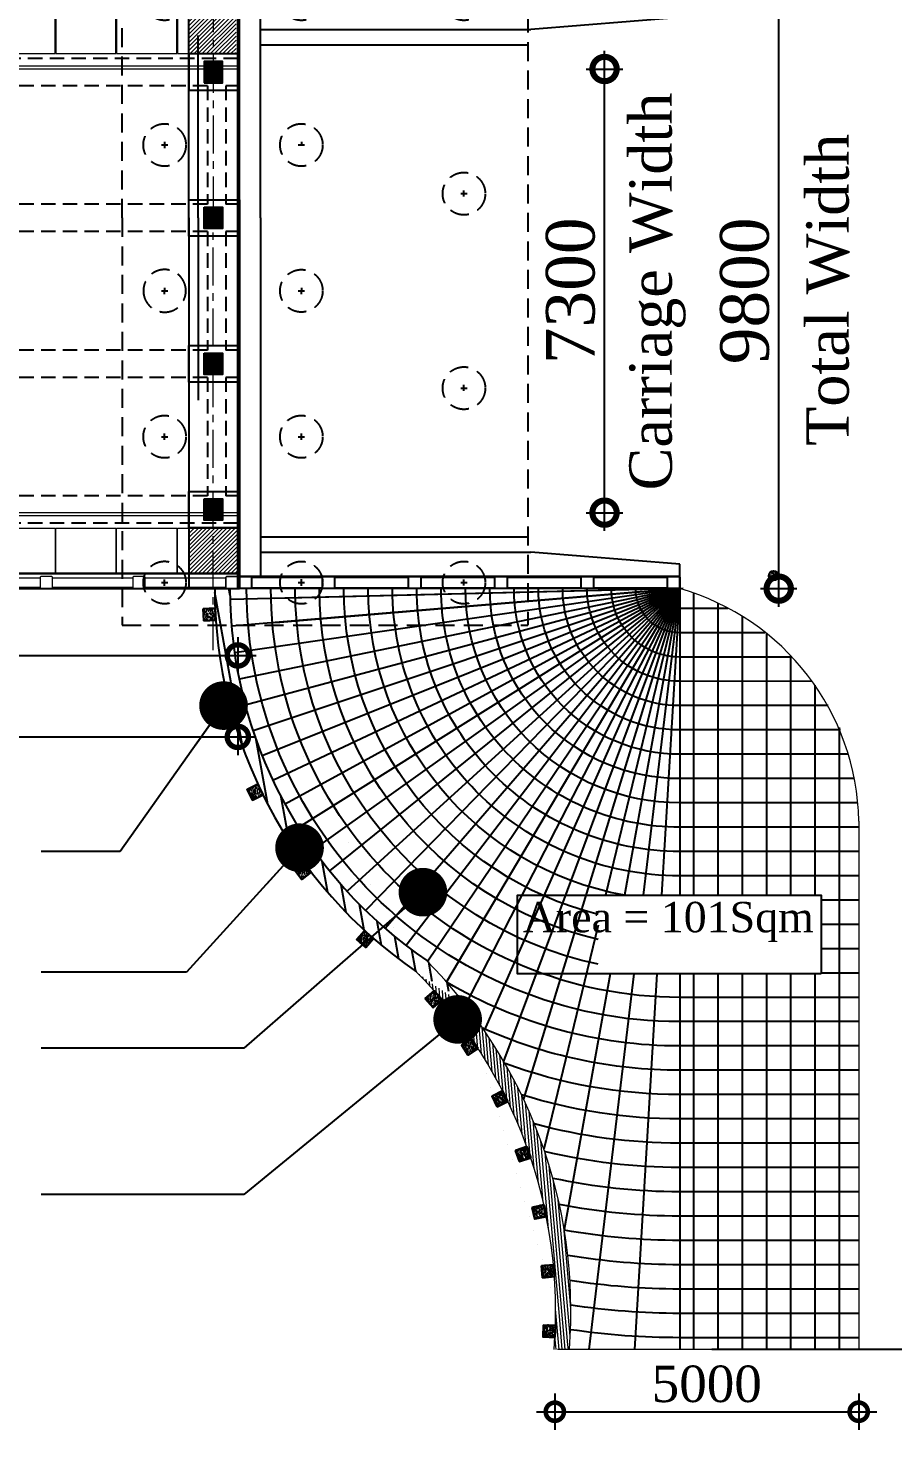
# Model space of a CAD drawing. Header units: millimetres. Extents: x 645430 to 1329725, y -477752 to 44877.
# Drawn here: x 929515 to 943745, y -456921 to -433852 of the extents above; entities that cross this region are included whole.
import ezdxf
from ezdxf.enums import TextEntityAlignment as Align

# ---------------------------------------------------------------- set-up
doc = ezdxf.new("R2010")
doc.units = ezdxf.units.MM
doc.header["$LTSCALE"] = 250
doc.header["$PDMODE"] = 2
for name, pattern in [('ACAD_ISO03W100', [30, 12, -18]), ('CENTER', [2, 1.25, -0.25, 0.25, -0.25]), ('DASHED2', [0.375, 0.25, -0.125]), ('HIDDEN', [9.525, 6.35, -3.175])]:
    doc.linetypes.add(name, pattern=pattern)
for name, color, linetype in [('Abutment W Line', 200, 'Continuous'), ('Bearing  peat', 11, 'Continuous'), ('Deck Slab', 11, 'Continuous'), ('Dimision', 4, 'Continuous'), ('Elevation', 21, 'Continuous'), ('Extra Line', 145, 'Continuous'), ('Girder Line', 7, 'Continuous'), ('hatch', 35, 'Continuous'), ('Hatching', 35, 'Continuous'), ('Level_text', 7, 'Continuous'), ('Pile', 11, 'Continuous'), ('Ralling', 6, 'Continuous'), ('SEC', 15, 'Continuous'), ('Text', 7, 'Continuous')]:
    doc.layers.add(name, color=color, linetype=linetype)
for name, color, linetype, lineweight in [('Box', 30, 'Continuous', 13), ('Gurd Post', 231, 'Continuous', 30), ('Pucca Road', 1, 'Continuous', 30), ('Railing', 6, 'Continuous', 13), ('RL', 7, 'Continuous', 18)]:
    doc.layers.add(name, color=color, linetype=linetype, lineweight=lineweight)
doc.styles.get("Standard").update_dxf_attribs({"font": 'times.ttf'})
doc.dimstyles.new('dim_800', dxfattribs={"dimscale": 0, "dimtxt": 800, "dimasz": 300, "dimexe": 300, "dimexo": 300, "dimgap": 400, "dimtad": 1, "dimdec": 0, "dimtxsty": 'Standard', "dimblk": 'DOTSMALL', "dimcen": 2.5, "dimdle": 300, "dimclrd": 256, "dimclre": 256, "dimclrt": 256, "dimadec": 0, "dimazin": 0, "dimtfac": 1, "dimtdec": 0, "dimtix": 1, "dimtmove": 0, "dimatfit": 3, "dimldrblk": 'DOT', "dimfxl": 300, "dimfxlon": 1, "dimlwd": -1, "dimarcsym": 0})
doc.dimstyles.new('ISO-25', dxfattribs={"dimtxt": 75, "dimasz": 45, "dimexe": 125, "dimexo": 75.625, "dimgap": 60, "dimtad": 1, "dimdec": 0, "dimtxsty": 'Standard', "dimblk": 'DOT', "dimcen": 52.5, "dimdle": 100, "dimclrd": 256, "dimclre": 256, "dimclrt": 256, "dimadec": 0, "dimazin": 0, "dimtfac": 1, "dimtdec": 0, "dimtix": 1, "dimtmove": 0, "dimatfit": 3, "dimldrblk": 'DOT', "dimfxl": 1, "dimlwd": -1, "dimarcsym": 0})
pattern_1 = [(45, (28908.872, -337.994), (-33.67596, 33.67596), [])]
pattern_2 = [(0, (11736.619, 5662.658), (0, 19.05), [])]
pattern_3 = [(320.3801107, (-1131910.48, 6823387.813), (-5.6553084, -69.98496143), [7.31386305, -80.4524935]), (265.3801107, (-1131910.48, 6823387.81), (73.26102414, 14.0171087), [5.85109044, -64.3619948]), (10.8315552, (-1131910.954, 6823381.98), (67.605715, -55.96785255), [6.2158271, -68.37409845]), (316.5643107, (-1131890.98, 6823387.94), (-15.4503324, -104.1802179), [10.9707946, -120.6787403]), (7.0157462, (-1131892.27, 6823379.26), (95.596855, -90.5143156), [9.323746, -102.5612054]), (261.5642747, (-1131890.98, 6823387.94), (95.596855, -90.5143156), [8.7766357, -96.5429923]), (291.3801107, (-1131895.79, 6823378.16), (-38.87562674, -58.46847856), [7.31386305, -80.4524935]), (236.3801107, (-1131895.79, 6823378.16), (70.8711646, -23.2580098), [5.85109044, -64.3619948]), (341.8315555, (-1131899.03, 6823373.286), (31.9955377, -81.72648766), [6.21582694, -68.37409845]), (307.88011072, (-1131910.482, 6823387.813), (32.47035316, -0.97041554), [0, -63.58184942, 0, -65.33717655, 0, -64.60579025]), (277.8801107, (-1131910.482, 6823387.813), (38.63165603, -25.39833221), [0, -37.25194245, 0, -62.11907681, 0, -24.62333892]), (237.88011072, (-1131910.627, 6823409.56), (-1.85410576, -52.07083546), [0, -24.3795435, 0, -76.06417569, 0, -100.93131004]), (227.8801107, (-1131910.69, 6823419.31), (10.1391318, -56.805236), [0, -31.69340654, 0, -50.5144141, 0, -71.67585786])]

# ---------------------------------------------------------------- blocks, each defined once
blk = doc.blocks.new('*U416')
at = {"layer": 'Railing', "linetype": 'Continuous', "lineweight": 20, "ltscale": 5}
for p, q in [((562.5, 75.5), (-762.5, 75.5)), ((562.5, -75.5), (-762.5, -75.5))]:
    blk.add_line(p, q, dxfattribs=at)
blk.add_lwpolyline([(574.5, 100), (750.5, 100), (762.5, 88), (762.5, -88), (750.5, -100), (574.5, -100), (562.5, -88), (562.5, 88)], close=True, dxfattribs=at)
blk = doc.blocks.new('*U417')
at = {"layer": 'Deck Slab', "color": 0, "linetype": 'ByBlock', "lineweight": -2}
for p in [(0, 0), (1525, 0), (3050, 0), (4575, 0), (6100, 0), (7625, 0), (9150, 0), (10675, 0), (12200, 0), (13725, 0), (15250, 0), (16775, 0)]:
    blk.add_blockref('*U416', p, dxfattribs=at)
blk = doc.blocks.new('*U418')
at = {"layer": 'Railing', "linetype": 'Continuous', "lineweight": 20, "ltscale": 5}
for p, q in [((562.5, 75.5), (-762.5, 75.5)), ((562.5, -75.5), (-762.5, -75.5))]:
    blk.add_line(p, q, dxfattribs=at)
blk.add_lwpolyline([(574.5, 100), (750.5, 100), (762.5, 88), (762.5, -88), (750.5, -100), (574.5, -100), (562.5, -88), (562.5, 88)], close=True, dxfattribs=at)
blk = doc.blocks.new('*U419')
at = {"layer": 'Deck Slab', "color": 0, "linetype": 'ByBlock', "lineweight": -2}
for p in [(0, 0), (1525, 0), (3050, 0), (4575, 0), (6100, 0), (7625, 0), (9150, 0), (10675, 0), (12200, 0), (13725, 0), (15250, 0), (16775, 0)]:
    blk.add_blockref('*U418', p, dxfattribs=at)
blk = doc.blocks.new('edgh')
at = {"layer": 'Box', "linetype": 'Continuous', "lineweight": 20, "ltscale": 5}
for p, q in [((331789, 528973), (331789, 528973)), ((331789, 528973), (331789, 528973)), ((331789, 519373), (331789, 519373)), ((331789, 519373), (331789, 519373)), ((331789, 519173), (331789, 519173)), ((350425, 519173), (333581, 519173)), ((351752, 519173), (350702, 519173))]:
    blk.add_line(p, q, dxfattribs=at)
for points in [[(331794, 528718), (332784, 528718), (332784, 527978), (331794, 527978)], [(332794, 528718), (333784, 528718), (333784, 527978), (332794, 527978)], [(333794, 528718), (334784, 528718), (334784, 527978), (333794, 527978)], [(334794, 528718), (335784, 528718), (335784, 527978), (334794, 527978)], [(335794, 528718), (336784, 528718), (336784, 527978), (335794, 527978)], [(336794, 528718), (337784, 528718), (337784, 527978), (336794, 527978)], [(337794, 528718), (338784, 528718), (338784, 527978), (337794, 527978)], [(338794, 528718), (339784, 528718), (339784, 527978), (338794, 527978)], [(339794, 528718), (340784, 528718), (340784, 527978), (339794, 527978)], [(340794, 528718), (341784, 528718), (341784, 527978), (340794, 527978)], [(341794, 528718), (342784, 528718), (342784, 527978), (341794, 527978)], [(342794, 528718), (342784, 528718), (342784, 527978), (342794, 527978)], [(342794, 528718), (343784, 528718), (343784, 527978), (342794, 527978)], [(343794, 528718), (344784, 528718), (344784, 527978), (343794, 527978)], [(344794, 528718), (345784, 528718), (345784, 527978), (344794, 527978)], [(345794, 528718), (346784, 528718), (346784, 527978), (345794, 527978)], [(346794, 528718), (347784, 528718), (347784, 527978), (346794, 527978)], [(347794, 528718), (348784, 528718), (348784, 527978), (347794, 527978)], [(348794, 528718), (349784, 528718), (349784, 527978), (348794, 527978)], [(349794, 528718), (350784, 528718), (350784, 527978), (349794, 527978)], [(350794, 528718), (351784, 528718), (351784, 527978), (350794, 527978)], [(331794, 519428), (332784, 519428), (332784, 520168), (331794, 520168)], [(332794, 519428), (333784, 519428), (333784, 520168), (332794, 520168)], [(333794, 519428), (334784, 519428), (334784, 520168), (333794, 520168)], [(334794, 519428), (335784, 519428), (335784, 520168), (334794, 520168)], [(335794, 519428), (336784, 519428), (336784, 520168), (335794, 520168)], [(336794, 519428), (337784, 519428), (337784, 520168), (336794, 520168)], [(337794, 519428), (338784, 519428), (338784, 520168), (337794, 520168)], [(338794, 519428), (339784, 519428), (339784, 520168), (338794, 520168)], [(339794, 519428), (340784, 519428), (340784, 520168), (339794, 520168)], [(340794, 519428), (341784, 519428), (341784, 520168), (340794, 520168)], [(341794, 519428), (342784, 519428), (342784, 520168), (341794, 520168)], [(342794, 519428), (342784, 519428), (342784, 520168), (342794, 520168)], [(342794, 519428), (343784, 519428), (343784, 520168), (342794, 520168)], [(343794, 519428), (344784, 519428), (344784, 520168), (343794, 520168)], [(344794, 519428), (345784, 519428), (345784, 520168), (344794, 520168)], [(345794, 519428), (346784, 519428), (346784, 520168), (345794, 520168)], [(346794, 519428), (347784, 519428), (347784, 520168), (346794, 520168)], [(347794, 519428), (348784, 519428), (348784, 520168), (347794, 520168)], [(348794, 519428), (349784, 519428), (349784, 520168), (348794, 520168)], [(349794, 519428), (350784, 519428), (350784, 520168), (349794, 520168)], [(350794, 519428), (351784, 519428), (351784, 520168), (350794, 520168)]]:
    blk.add_lwpolyline(points, close=True, dxfattribs=at)
at = {"layer": 'Deck Slab'}
for p, q in [((331789, 528723), (351789, 528723)), ((351789, 519423), (331789, 519423))]:
    blk.add_line(p, q, dxfattribs=at)
blk.add_lwpolyline([(350902, 519173), (331789, 519173), (331789, 528973), (351789, 528973), (351789, 519173), (350262, 519173)], dxfattribs=at)
at = {"layer": 'Girder Line', "linetype": 'HIDDEN', "ltscale": 0.15}
for p, q in [((331789, 527898), (351789, 527898)), ((331789, 527448), (331989, 527448)), ((331989, 527448), (331989, 525498)), ((332289, 527448), (338722, 527448)), ((332289, 527448), (332289, 525498)), ((338722, 527448), (338722, 525498)), ((339022, 527448), (344556, 527448)), ((339022, 527448), (339022, 525498)), ((344556, 527448), (344556, 525498)), ((344856, 527448), (351289, 527448)), ((344856, 527448), (344856, 525498)), ((351289, 527448), (351289, 525498)), ((351589, 527448), (351589, 525498)), ((331789, 525498), (331989, 525498)), ((332289, 525498), (338722, 525498)), ((339022, 525498), (344556, 525498)), ((344856, 525498), (351289, 525498)), ((351589, 525498), (351789, 525498)), ((331789, 523073), (331789, 525373)), ((331789, 525048), (331989, 525048)), ((331989, 525048), (331989, 523098)), ((332289, 525048), (332289, 523098)), ((332289, 525048), (338722, 525048)), ((338722, 525048), (338722, 523098)), ((339022, 525048), (344556, 525048)), ((339022, 525048), (339022, 523098)), ((344556, 525048), (344556, 523098)), ((344856, 525048), (351289, 525048)), ((344856, 525048), (344856, 523098)), ((351289, 525048), (351289, 523098)), ((351589, 525048), (351589, 523098)), ((331789, 523098), (331989, 523098)), ((332289, 523098), (338722, 523098)), ((339022, 523098), (344556, 523098)), ((344856, 523098), (351289, 523098)), ((351589, 523098), (351789, 523098)), ((331789, 522648), (331989, 522648)), ((331989, 522648), (331989, 520698)), ((332289, 522648), (332289, 520698)), ((332289, 522648), (338722, 522648)), ((338722, 522648), (338722, 520698)), ((339022, 522648), (344556, 522648)), ((339022, 522648), (339022, 520698)), ((344556, 522648), (344556, 520698)), ((344856, 522648), (351289, 522648)), ((344856, 522648), (344856, 520698)), ((351289, 522648), (351289, 520698)), ((351589, 522648), (351589, 520698)), ((331789, 520698), (331989, 520698)), ((332289, 520698), (338722, 520698)), ((339022, 520698), (344556, 520698)), ((344856, 520698), (351289, 520698)), ((351589, 520698), (351789, 520698)), ((331789, 520248), (351789, 520248))]:
    blk.add_line(p, q, dxfattribs=at)
at = {"layer": 'Girder Line', "linetype": 'HIDDEN', "ltscale": 15}
for p, q in [((351589, 527448), (351789, 527448)), ((351589, 525048), (351789, 525048)), ((351589, 522648), (351789, 522648))]:
    blk.add_line(p, q, dxfattribs=at)
at = {"layer": 'Railing', "linetype": 'Continuous', "lineweight": 20, "ltscale": 5}
for p, q in [((351589, 528948), (350289, 528948)), ((351589, 528797), (350289, 528797)), ((331789, 527773), (351789, 527773)), ((331789, 527723), (351789, 527723)), ((331789, 520423), (351789, 520423)), ((331789, 520373), (351789, 520373)), ((351589, 519348), (350289, 519348)), ((351589, 519197), (350289, 519197))]:
    blk.add_line(p, q, dxfattribs=at)
for points in [[(331801, 528973), (331977, 528973), (331989, 528961), (331989, 528785), (331977, 528773), (331801, 528773), (331789, 528785), (331789, 528961)], [(331801, 528773), (331977, 528773), (331989, 528785), (331989, 528961), (331977, 528973), (331801, 528973), (331789, 528961), (331789, 528785)], [(331801, 528773), (331977, 528773), (331989, 528785), (331989, 528961), (331977, 528973), (331801, 528973), (331789, 528961), (331789, 528785)], [(331801, 528973), (331977, 528973), (331989, 528961), (331989, 528785), (331977, 528773), (331801, 528773), (331789, 528785), (331789, 528961)], [(331801, 528773), (331977, 528773), (331989, 528785), (331989, 528961), (331977, 528973), (331801, 528973), (331789, 528961), (331789, 528785)], [(351601, 528973), (351777, 528973), (351789, 528961), (351789, 528785), (351777, 528773), (351601, 528773), (351589, 528785), (351589, 528961)], [(331801, 519373), (331977, 519373), (331989, 519361), (331989, 519185), (331977, 519173), (331801, 519173), (331789, 519185), (331789, 519361)], [(331801, 519173), (331977, 519173), (331989, 519185), (331989, 519361), (331977, 519373), (331801, 519373), (331789, 519361), (331789, 519185)], [(331801, 519173), (331977, 519173), (331989, 519185), (331989, 519361), (331977, 519373), (331801, 519373), (331789, 519361), (331789, 519185)], [(331801, 519373), (331977, 519373), (331989, 519361), (331989, 519185), (331977, 519173), (331801, 519173), (331789, 519185), (331789, 519361)], [(331801, 519173), (331977, 519173), (331989, 519185), (331989, 519361), (331977, 519373), (331801, 519373), (331789, 519361), (331789, 519185)], [(331801, 519373), (331977, 519373), (331989, 519361), (331989, 519185), (331977, 519173), (331801, 519173), (331789, 519185), (331789, 519361)], [(331801, 519173), (331977, 519173), (331989, 519185), (331989, 519361), (331977, 519373), (331801, 519373), (331789, 519361), (331789, 519185)], [(331801, 519173), (331977, 519173), (331989, 519185), (331989, 519361), (331977, 519373), (331801, 519373), (331789, 519361), (331789, 519185)], [(331801, 519373), (331977, 519373), (331989, 519361), (331989, 519185), (331977, 519173), (331801, 519173), (331789, 519185), (331789, 519361)], [(331801, 519173), (331977, 519173), (331989, 519185), (331989, 519361), (331977, 519373), (331801, 519373), (331789, 519361), (331789, 519185)], [(351601, 519373), (351777, 519373), (351789, 519361), (351789, 519185), (351777, 519173), (351601, 519173), (351589, 519185), (351589, 519361)]]:
    blk.add_lwpolyline(points, close=True, dxfattribs=at)
at = {"layer": 'Deck Slab'}
for name, p in [('*U417', (332752, 528873)), ('*U419', (332752, 519273))]:
    blk.add_blockref(name, p, dxfattribs=at)
blk = doc.blocks.new('_DotSmall')
at = {"color": 0, "linetype": 'ByBlock', "const_width": 0.5}
blk.add_lwpolyline([(-0.0625, 0, 1), (0.0625, 0, 1)], format="xyb", close=True, dxfattribs=at)
blk = doc.blocks.new('*D550')
at = {"layer": 'Defpoints', "color": 0, "ltscale": 5, "transparency": 16777216}
for p in [(862907, -443614), (932967, -443614), (932967, -445517)]:
    blk.add_point(p, dxfattribs=at)
at = {"layer": 'Dimision', "lineweight": -2, "ltscale": 5, "transparency": 16777216}
for p, q in [((862907, -445217), (862907, -445817)), ((932967, -445217), (932967, -445817))]:
    blk.add_line(p, q, dxfattribs=at)
at = {"layer": 'Dimision', "ltscale": 5, "transparency": 16777216}
blk.add_line((862607, -445517), (933267, -445517), dxfattribs=at)
at = {"layer": 'Dimision', "ltscale": 5, "transparency": 16777216, "xscale": 700, "yscale": 700, "zscale": 700, "rotation": 180}
blk.add_blockref('_DotSmall', (862907, -445517), dxfattribs=at)
at = {"layer": 'Dimision', "ltscale": 5, "transparency": 16777216, "xscale": 700, "yscale": 700, "zscale": 700}
blk.add_blockref('_DotSmall', (932967, -445517), dxfattribs=at)
at = {"layer": 'Dimision', "ltscale": 5, "transparency": 16777216, "insert": (897907, -444937), "char_height": 600, "attachment_point": 5}
blk.add_mtext('70060', dxfattribs=at)
blk = doc.blocks.new('_Dot')
at = {"color": 0, "linetype": 'ByBlock', "lineweight": -2}
blk.add_line((-0.5, 0), (-1, 0), dxfattribs=at)
at = {"color": 0, "linetype": 'ByBlock', "const_width": 0.5}
blk.add_lwpolyline([(-0.25, 0, 1), (0.25, 0, 1)], format="xyb", close=True, dxfattribs=at)
blk = doc.blocks.new('*D553')
at = {"layer": 'Defpoints', "color": 0, "ltscale": 5, "transparency": 16777216}
for p in [(912967, -443077), (932967, -443077), (932967, -444176)]:
    blk.add_point(p, dxfattribs=at)
at = {"layer": 'Dimision', "lineweight": -2, "ltscale": 5, "transparency": 16777216}
for p, q in [((912967, -443876), (912967, -444476)), ((932967, -443876), (932967, -444476))]:
    blk.add_line(p, q, dxfattribs=at)
at = {"layer": 'Dimision', "ltscale": 5, "transparency": 16777216}
blk.add_line((912667, -444176), (933267, -444176), dxfattribs=at)
at = {"layer": 'Dimision', "ltscale": 5, "transparency": 16777216, "xscale": 700, "yscale": 700, "zscale": 700, "rotation": 180}
blk.add_blockref('_DotSmall', (912967, -444176), dxfattribs=at)
at = {"layer": 'Dimision', "ltscale": 5, "transparency": 16777216, "xscale": 700, "yscale": 700, "zscale": 700}
blk.add_blockref('_DotSmall', (932967, -444176), dxfattribs=at)
at = {"layer": 'Dimision', "ltscale": 5, "transparency": 16777216, "insert": (922675, -443666), "char_height": 600, "attachment_point": 5}
blk.add_mtext('20000', dxfattribs=at)
blk = doc.blocks.new('*D538')
at = {"layer": 'Defpoints', "color": 0, "ltscale": 5, "transparency": 16777216}
for p in [(933756, -434527), (939000, -434527), (933756, -441827)]:
    blk.add_point(p, dxfattribs=at)
at = {"layer": 'Level_text', "ltscale": 5, "transparency": 16777216}
blk.add_line((939000, -442127), (939000, -434227), dxfattribs=at)
at = {"layer": 'Level_text', "lineweight": -2, "ltscale": 5, "transparency": 16777216}
for p, q in [((938700, -434527), (939300, -434527)), ((938700, -441827), (939300, -441827))]:
    blk.add_line(p, q, dxfattribs=at)
at = {"layer": 'Level_text', "ltscale": 5, "transparency": 16777216, "xscale": 800, "yscale": 800, "zscale": 800}
for p, rotation in [((939000, -434527), 90), ((939000, -441827), 270)]:
    blk.add_blockref('_DotSmall', p, dxfattribs=dict(at, rotation=rotation))
at = {"layer": 'Level_text', "ltscale": 5, "transparency": 16777216, "insert": (938442, -438177), "char_height": 800, "attachment_point": 5, "rotation": 90}
blk.add_mtext('7300', dxfattribs=at)
blk = doc.blocks.new('*D539')
at = {"layer": 'Defpoints', "color": 0, "ltscale": 5, "transparency": 16777216}
for p in [(940289, -433277), (941866, -433277), (940289, -443077)]:
    blk.add_point(p, dxfattribs=at)
at = {"layer": 'Level_text', "ltscale": 5, "transparency": 16777216}
blk.add_line((941866, -443377), (941866, -432977), dxfattribs=at)
at = {"layer": 'Level_text', "lineweight": -2, "ltscale": 5, "transparency": 16777216}
for p, q in [((941566, -433277), (942166, -433277)), ((941566, -443077), (942166, -443077))]:
    blk.add_line(p, q, dxfattribs=at)
at = {"layer": 'Level_text', "ltscale": 5, "transparency": 16777216, "xscale": 800, "yscale": 800, "zscale": 800}
for p, rotation in [((941866, -433277), 90), ((941866, -443077), 270)]:
    blk.add_blockref('_DotSmall', p, dxfattribs=dict(at, rotation=rotation))
at = {"layer": 'Level_text', "ltscale": 5, "transparency": 16777216, "insert": (941308, -438177), "char_height": 800, "attachment_point": 5, "rotation": 90}
blk.add_mtext('9800', dxfattribs=at)
blk = doc.blocks.new('A$C0ff41abe')
at = {"layer": 'hatch', "linetype": 'Continuous', "lineweight": 13}
h = blk.add_hatch(dxfattribs=at)
h.set_pattern_fill('ANSI31', color=256, scale=15, style=0)
h.set_pattern_definition(pattern_1)
h.paths.add_polyline_path([(1875, 10563), (1100, 10563), (1100, 9813), (1875, 9813)])
h = blk.add_hatch(dxfattribs=at)
h.set_pattern_fill('ANSI31', color=256, scale=15, style=0)
h.set_pattern_definition(pattern_1)
h.paths.add_polyline_path([(1930, 1263), (1100, 1263), (1100, 2013), (1930, 2013)])
at = {"layer": 'Hatching', "linetype": 'Continuous', "ltscale": 3}
h = blk.add_hatch(dxfattribs=at)
h.set_pattern_fill('LINE,_I', color=256, scale=6, style=2)
h.set_pattern_definition(pattern_2)
h.paths.add_polyline_path([(1500, 9338), (1650, 9338), (1650, 9513), (1500, 9513)])
h.paths.add_polyline_path([(1650, 9513), (1650, 9688), (1500, 9688), (1500, 9513)])
h.paths.add_polyline_path([(1350, 9688), (1350, 9513), (1500, 9513), (1500, 9688)])
h.paths.add_polyline_path([(1350, 9513), (1350, 9338), (1500, 9338), (1500, 9513)])
h = blk.add_hatch(dxfattribs=at)
h.set_pattern_fill('LINE,_I', color=256, scale=6, style=2)
h.set_pattern_definition([(0, (11736.619, 10462.658), (0, 19.05), [])])
h.paths.add_polyline_path([(1500, 7288), (1650, 7288), (1650, 7113), (1500, 7113)])
h.paths.add_polyline_path([(1650, 7113), (1650, 6938), (1500, 6938), (1500, 7113)])
h.paths.add_polyline_path([(1350, 6938), (1350, 7113), (1500, 7113), (1500, 6938)])
h.paths.add_polyline_path([(1350, 7113), (1350, 7288), (1500, 7288), (1500, 7113)])
h = blk.add_hatch(dxfattribs=at)
h.set_pattern_fill('LINE,_I', color=256, scale=6, style=2)
h.set_pattern_definition([(0, (11736.619, 8062.658), (0, 19.05), [])])
h.paths.add_polyline_path([(1500, 4888), (1650, 4888), (1650, 4713), (1500, 4713)])
h.paths.add_polyline_path([(1650, 4713), (1650, 4538), (1500, 4538), (1500, 4713)])
h.paths.add_polyline_path([(1350, 4538), (1350, 4713), (1500, 4713), (1500, 4538)])
h.paths.add_polyline_path([(1350, 4713), (1350, 4888), (1500, 4888), (1500, 4713)])
h = blk.add_hatch(dxfattribs=at)
h.set_pattern_fill('LINE,_I', color=256, scale=6, style=2)
h.set_pattern_definition(pattern_2)
h.paths.add_polyline_path([(1500, 2488), (1650, 2488), (1650, 2313), (1500, 2313)])
h.paths.add_polyline_path([(1650, 2313), (1650, 2138), (1500, 2138), (1500, 2313)])
h.paths.add_polyline_path([(1350, 2138), (1350, 2313), (1500, 2313), (1500, 2138)])
h.paths.add_polyline_path([(1350, 2313), (1350, 2488), (1500, 2488), (1500, 2313)])
at = {"layer": 'Abutment W Line', "ltscale": 5}
for p, q in [((1100, 10813), (1930, 10813)), ((1100, 7113), (1100, 10813)), ((1930, 7113), (1930, 10813)), ((2280, 7113), (2280, 10613)), ((9175, 10813), (9175, 10413)), ((1100, 10563), (1930, 10563)), ((1150, 10563), (1930, 10563)), ((2280, 10213), (6725, 10213)), ((2280, 9963), (6675, 9963)), ((1100, 7113), (1100, 1013)), ((1930, 7113), (1930, 1013)), ((2280, 7113), (2280, 1213)), ((2280, 1863), (6675, 1863)), ((2280, 1613), (6725, 1613)), ((9175, 1013), (9175, 1413)), ((1100, 1263), (1930, 1263)), ((1100, 1263), (1930, 1263)), ((1150, 1263), (1930, 1263)), ((1100, 1013), (1930, 1013))]:
    blk.add_line(p, q, dxfattribs=at)
at = {"layer": 'Abutment W Line', "linetype": 'ACAD_ISO03W100'}
for q in [(1250, 10813), (1250, 1013)]:
    blk.add_line((1250, 7113), q, dxfattribs=at)
at = {"layer": 'Abutment W Line'}
for p, q in [((9175, 10413), (6725, 10213)), ((9175, 1413), (6725, 1613))]:
    blk.add_line(p, q, dxfattribs=at)
at = {"layer": 'Bearing  peat', "linetype": 'Continuous'}
for points in [[(1100, 9213), (1930, 9213), (1930, 9813), (1100, 9813)], [(1350, 9338), (1650, 9338), (1650, 9688), (1350, 9688)], [(1100, 7413), (1930, 7413), (1930, 6813), (1100, 6813)], [(1350, 7288), (1650, 7288), (1650, 6938), (1350, 6938)], [(1100, 5013), (1930, 5013), (1930, 4413), (1100, 4413)], [(1350, 4888), (1650, 4888), (1650, 4538), (1350, 4538)], [(1100, 2613), (1930, 2613), (1930, 2013), (1100, 2013)], [(1350, 2488), (1650, 2488), (1650, 2138), (1350, 2138)]]:
    blk.add_lwpolyline(points, close=True, dxfattribs=at)
at = {"layer": 'Extra Line', "linetype": 'CENTER', "lineweight": 0, "ltscale": 2}
for p in [(1500, 12796), (1500, 0)]:
    blk.add_line(p, (1500, 7113), dxfattribs=at)
at = {"layer": 'Extra Line'}
for p, q in [((647, 10713), (752, 10713)), ((700, 10765), (700, 10660)), ((2897, 10713), (3002, 10713)), ((2950, 10765), (2950, 10685)), ((5572, 10713), (5677, 10713)), ((5625, 10765), (5625, 10685)), ((647, 8313), (752, 8313)), ((700, 8365), (700, 8260)), ((2897, 8313), (3002, 8313)), ((5572, 7513), (5677, 7513)), ((5572, 7513), (5677, 7513)), ((5625, 7466), (5625, 7565)), ((647, 5913), (752, 5913)), ((647, 5913), (752, 5913)), ((700, 5965), (700, 5913)), ((700, 5860), (700, 5913)), ((2897, 5913), (3002, 5913)), ((2897, 5913), (3002, 5913)), ((2950, 5965), (2950, 5913)), ((2950, 5860), (2950, 5913)), ((5572, 4313), (5677, 4313)), ((5572, 4313), (5677, 4313)), ((5625, 4266), (5625, 4365)), ((647, 3513), (752, 3513)), ((700, 3460), (700, 3565)), ((2897, 3513), (3002, 3513)), ((2950, 3460), (2950, 3565)), ((700, 1060), (700, 1165)), ((2950, 1060), (2950, 1167)), ((5625, 1066), (5625, 1165)), ((647, 1113), (752, 1113)), ((2897, 1112), (3002, 1112)), ((5572, 1113), (5677, 1113))]:
    blk.add_line(p, q, dxfattribs=at)
at = {"layer": 'Pile', "color": 4, "linetype": 'DASHED2', "ltscale": 5}
for p, q in [((0, 11413), (6675, 11413)), ((0, 7113), (0, 11413)), ((6675, 11413), (6675, 413)), ((0, 7113), (0, 413)), ((0, 413), (6675, 413))]:
    blk.add_line(p, q, dxfattribs=at)
at = {"layer": 'Pile', "linetype": 'ACAD_ISO03W100', "ltscale": 0.02}
blk.add_line((2950, 8365), (2950, 8260), dxfattribs=at)
at = {"layer": 'Pile', "color": 4, "linetype": 'DASHED2', "ltscale": 5}
for centre in [(700, 10713), (2950, 10713), (5625, 10713), (700, 8313), (2950, 8313), (5625, 7512), (2950, 5913), (5625, 4312), (700, 3513), (2950, 3513), (700, 1113), (2950, 1112), (5625, 1112)]:
    blk.add_circle(centre, 350, dxfattribs=at)
for start, end in [(0, 180), (180, 0)]:
    blk.add_arc((700, 5913), 350, start, end, dxfattribs=at)
at = {"layer": 'Ralling'}
for p, q in [((9175, 10813), (1930, 10813)), ((9175, 10613), (1930, 10613)), ((2130, 10801), (3295, 10801)), ((2130, 10625), (3295, 10625)), ((3495, 10801), (4715, 10801)), ((3495, 10625), (4715, 10625)), ((4915, 10801), (6135, 10801)), ((4915, 10625), (6135, 10625)), ((6335, 10801), (7555, 10801)), ((6335, 10625), (7555, 10625)), ((7755, 10801), (8975, 10801)), ((7755, 10625), (8975, 10625)), ((9175, 1213), (1930, 1213)), ((2130, 1201), (3295, 1201)), ((3495, 1201), (4715, 1201)), ((4915, 1201), (6135, 1201)), ((6335, 1201), (7555, 1201)), ((7755, 1201), (8975, 1201)), ((9175, 1013), (1930, 1013)), ((9175, 1013), (1930, 1013)), ((2130, 1025), (3295, 1025)), ((3495, 1025), (4715, 1025)), ((4915, 1025), (6135, 1025)), ((6335, 1025), (7555, 1025)), ((7755, 1025), (8975, 1025))]:
    blk.add_line(p, q, dxfattribs=at)
for points in [[(1942, 10613), (2118, 10613), (2130, 10625), (2130, 10801), (2118, 10813), (1942, 10813), (1930, 10801), (1930, 10625)], [(3307, 10613), (3483, 10613), (3495, 10625), (3495, 10801), (3483, 10813), (3307, 10813), (3295, 10801), (3295, 10625)], [(4727, 10613), (4903, 10613), (4915, 10625), (4915, 10801), (4903, 10813), (4727, 10813), (4715, 10801), (4715, 10625)], [(6147, 10613), (6323, 10613), (6335, 10625), (6335, 10801), (6323, 10813), (6147, 10813), (6135, 10801), (6135, 10625)], [(7567, 10613), (7743, 10613), (7755, 10625), (7755, 10801), (7743, 10813), (7567, 10813), (7555, 10801), (7555, 10625)], [(8987, 10613), (9163, 10613), (9175, 10625), (9175, 10801), (9163, 10813), (8987, 10813), (8975, 10801), (8975, 10625)], [(1942, 1213), (2118, 1213), (2130, 1201), (2130, 1025), (2118, 1013), (1942, 1013), (1930, 1025), (1930, 1201)], [(3307, 1213), (3483, 1213), (3495, 1201), (3495, 1025), (3483, 1013), (3307, 1013), (3295, 1025), (3295, 1201)], [(4727, 1213), (4903, 1213), (4915, 1201), (4915, 1025), (4903, 1013), (4727, 1013), (4715, 1025), (4715, 1201)], [(6147, 1213), (6323, 1213), (6335, 1201), (6335, 1025), (6323, 1013), (6147, 1013), (6135, 1025), (6135, 1201)], [(7567, 1213), (7743, 1213), (7755, 1201), (7755, 1025), (7743, 1013), (7567, 1013), (7555, 1025), (7555, 1201)], [(8987, 1213), (9163, 1213), (9175, 1201), (9175, 1025), (9163, 1013), (8987, 1013), (8975, 1025), (8975, 1201)]]:
    blk.add_lwpolyline(points, close=True, dxfattribs=at)
blk = doc.blocks.new('*D547')
at = {"layer": 'Defpoints', "color": 0, "ltscale": 5, "transparency": 16777216}
for p in [(938182, -453559), (943182, -453559), (943182, -456621)]:
    blk.add_point(p, dxfattribs=at)
at = {"layer": 'Level_text', "lineweight": -2, "ltscale": 5, "transparency": 16777216}
for p, q in [((938182, -456321), (938182, -456921)), ((943182, -456321), (943182, -456921))]:
    blk.add_line(p, q, dxfattribs=at)
at = {"layer": 'Level_text', "ltscale": 5, "transparency": 16777216}
blk.add_line((937882, -456621), (943482, -456621), dxfattribs=at)
at = {"layer": 'Level_text', "ltscale": 5, "transparency": 16777216, "xscale": 600, "yscale": 600, "zscale": 600, "rotation": 180}
blk.add_blockref('_DotSmall', (938182, -456621), dxfattribs=at)
at = {"layer": 'Level_text', "ltscale": 5, "transparency": 16777216, "xscale": 600, "yscale": 600, "zscale": 600}
blk.add_blockref('_DotSmall', (943182, -456621), dxfattribs=at)
at = {"layer": 'Level_text', "ltscale": 5, "transparency": 16777216, "insert": (940682, -456166), "char_height": 600, "attachment_point": 5}
blk.add_mtext('5000', dxfattribs=at)
blk = doc.blocks.new('*U532')
at = {"layer": 'Pucca Road', "ltscale": 0.5}
h = blk.add_hatch(dxfattribs=at)
h.set_pattern_fill('AR-CONC', color=256, scale=9.751817, angle=1016.5405)
h.set_pattern_definition([(346.5404734, (-5062411.51, 5616143.2), (25.77932243, -65.30929394), [7.31386305, -80.4524935]), (291.5404734, (-5062411.51, 5616143.2), (59.5764945, 44.8809347), [5.85109044, -64.3619948]), (36.9919179, (-5062409.36, 5616137.76), (85.35581615, -20.4283594), [6.2158271, -68.37409845]), (342.7246734, (-5062394.06, 5616151.92), (32.063842, -100.3201905), [10.9707946, -120.6787403]), (33.176109, (-5062391.39, 5616143.56), (125.7106625, -39.0951324), [9.323746, -102.5612054]), (287.7246374, (-5062394.06, 5616151.92), (125.7106624, -39.0951324), [8.7766357, -96.5429923]), (317.5404734, (-5062394.065, 5616141.013), (-9.11547056, -69.61885906), [7.31386305, -80.4524935]), (262.5404734, (-5062394.065, 5616141.01), (73.86548507, 10.3704923), [5.85109044, -64.3619948]), (7.9919182, (-5062394.825, 5616135.21), (64.75001405, -59.2483662), [6.21582694, -68.37409845]), (334.04047344, (-5062411.509, 5616143.201), (29.5720484, 13.444682745), [0, -63.58184942, 0, -65.33717655, 0, -64.60579025]), (304.04047344, (-5062411.51, 5616143.2), (45.87211212, -5.76449967), [0, -37.25194245, 0, -62.11907681, 0, -24.62333892]), (264.04047344, (-5062421.226, 5616162.656), (21.29307366, -47.55433342), [0, -24.3795435, 0, -76.06417569, 0, -100.93131004]), (254.04047344, (-5062425.583, 5616171.38), (34.1450933, -46.51612015), [0, -31.69340654, 0, -50.5144141, 0, -71.67585786])])
h.paths.add_polyline_path([(628, -220), (641, -25), (447, -13), (434, -207)])
blk.add_lwpolyline([(641, -25), (628, -220), (434, -207), (447, -13)], close=True, dxfattribs=at)
blk = doc.blocks.new('*U533')
at = {"color": 0, "linetype": 'ByBlock', "lineweight": -2, "transparency": 16777216}
for p, rotation in [((935892, -449369), 314.7804544140677), ((936550, -450121), 307.5641856590398), ((937108, -450950), 300.3479169040118), ((937557, -451842), 293.1316481489839), ((937891, -452784), 285.915379393956), ((938104, -453761), 278.6991106389279), ((938193, -454756), 271.4828418839001)]:
    blk.add_blockref('*U532', p, dxfattribs=dict(at, rotation=rotation))

msp = doc.modelspace()

# ---------------------------------------------------------------- hatches: boundary and pattern name
at = {"layer": 'Abutment W Line', "ltscale": 10}
h = msp.add_hatch(dxfattribs=at)
h.set_pattern_fill('ANSI31', color=3, scale=75, angle=55.25509)
h.set_pattern_definition([(100.25509, (657061.98, -1017515.75), (-234.32093, -42.393615), [])])
edge = h.paths.add_edge_path()
edge.add_line((936636.3, -449826.7), (935905.3, -449382.5))
edge.add_arc((940237, -443077.1), 7650, 180, 235.51218, ccw=False)
edge.add_line((932587, -443077.1), (932837.1, -443077.1))
edge.add_arc((940237, -443077.1), 7399.9, 180, 233.46672)
edge.add_arc((934901.7, -450610.7), 1840.1, 34.76551, 59.63633, ccw=False)
edge.add_line((936413.4, -449561.4), (936636.3, -449826.7))
at = {"layer": 'Hatching', "linetype": 'Continuous', "lineweight": 20, "ltscale": 250}
h = msp.add_hatch(dxfattribs=at)
h.set_pattern_fill('AR-CONC', color=256, scale=5, angle=-180, style=0)
h.set_pattern_definition([(230, (300967.224, 1601796.997), (-35.86300913, 3.13760675), [3.75, -41.25]), (175, (300967.224, 1601796.997), (6.9375667, -37.6096067), [3, -33]), (280.4514445, (300964.235, 1601797.26), (-28.92544234, -34.47199955), [3.1870096, -35.0571056]), (226.1842, (300967.224, 1601786.997), (-53.3620665, 8.275964), [5.625, -61.875]), (276.6356355, (300962.777, 1601787.687), (-46.7330973, -48.70593), [4.7805171, -52.585688]), (171.184164, (300967.224, 1601786.997), (-46.7330973, -48.70593), [4.5, -49.5]), (201, (300962.224, 1601789.497), (-29.8453526, 20.13094453), [3.75, -41.25]), (146, (300962.224, 1601789.497), (-12.1657666, -36.25750225), [3, -33]), (251.4514447, (300959.737, 1601791.175), (-42.01111884, -16.12655764), [3.1870095, -35.0571056]), (217.5, (300967.224, 1601796.997), (-0.607992766, -16.64469269), [0, -32.6, 0, -33.5, 0, -33.125]), (187.5, (300967.224, 1601796.997), (-13.15347687, -19.7205856), [0, -19.1, 0, -31.85, 0, -12.625]), (147.5, (300978.374, 1601796.997), (-26.69112181, 1.12774359), [0, -12.5, 0, -39, 0, -51.75]), (137.5, (300983.374, 1601796.997), (-29.15930847, -5.00524912), [0, -16.25, 0, -25.9, 0, -36.75])])
h.paths.add_polyline_path([(941704.5, -442863.7, -1), (941854.5, -442863.7, -1)])
h = msp.add_hatch(dxfattribs=at)
h.set_pattern_fill('AR-CONC', color=256, scale=5, angle=-180, style=0)
h.set_pattern_definition([(230, (300967.224, 1601796.997), (-35.86300913, 3.13760675), [3.75, -41.25]), (175, (300967.224, 1601796.997), (6.9375667, -37.6096067), [3, -33]), (280.4514445, (300964.235, 1601797.26), (-28.92544234, -34.47199955), [3.1870096, -35.0571056]), (226.1842, (300967.224, 1601786.997), (-53.3620665, 8.275964), [5.625, -61.875]), (276.6356355, (300962.777, 1601787.687), (-46.7330973, -48.70593), [4.7805171, -52.585688]), (171.184164, (300967.224, 1601786.997), (-46.7330973, -48.70593), [4.5, -49.5]), (201, (300962.224, 1601789.497), (-29.8453526, 20.13094453), [3.75, -41.25]), (146, (300962.224, 1601789.497), (-12.1657666, -36.25750225), [3, -33]), (251.4514447, (300959.737, 1601791.175), (-42.01111884, -16.12655764), [3.1870095, -35.0571056]), (217.5, (300967.224, 1601796.997), (-0.607992766, -16.64469269), [0, -32.6, 0, -33.5, 0, -33.125]), (187.5, (300967.224, 1601796.997), (-13.15347687, -19.7205856), [0, -19.1, 0, -31.85, 0, -12.625]), (147.5, (300978.374, 1601796.997), (-26.69112181, 1.12774359), [0, -12.5, 0, -39, 0, -51.75]), (137.5, (300983.374, 1601796.997), (-29.15930847, -5.00524912), [0, -16.25, 0, -25.9, 0, -36.75])])
h.paths.add_polyline_path([(941704.5, -442863.7, -1), (941854.5, -442863.7, -1)])
h = msp.add_hatch(dxfattribs=at)
h.set_pattern_fill('AR-CONC', color=256, scale=5, angle=-180, style=0)
h.set_pattern_definition([(310, (748177.95, 1601796.997), (35.86300913, 3.13760675), [3.75, -41.25]), (5, (748177.95, 1601796.997), (-6.9375667, -37.6096067), [3, -33]), (259.5485555, (748180.94, 1601797.26), (28.92544234, -34.47199955), [3.1870096, -35.0571056]), (313.8158, (748177.95, 1601786.997), (53.3620665, 8.275964), [5.625, -61.875]), (263.3643645, (748182.4, 1601787.687), (46.7330973, -48.70593), [4.7805171, -52.585688]), (8.815836, (748177.95, 1601786.997), (46.7330973, -48.70593), [4.5, -49.5]), (339, (748182.95, 1601789.497), (29.8453526, 20.13094453), [3.75, -41.25]), (34, (748182.95, 1601789.497), (12.1657666, -36.25750225), [3, -33]), (288.5485553, (748185.438, 1601791.175), (42.01111884, -16.12655764), [3.1870095, -35.0571056]), (322.5, (748177.951, 1601796.997), (0.60799277, -16.64469269), [0, -32.6, 0, -33.5, 0, -33.125]), (352.5, (748177.951, 1601796.997), (13.15347687, -19.7205856), [0, -19.1, 0, -31.85, 0, -12.625]), (32.5, (748166.801, 1601796.997), (26.69112181, 1.12774359), [0, -12.5, 0, -39, 0, -51.75]), (42.5, (748161.8, 1601796.997), (29.15930847, -5.00524912), [0, -16.25, 0, -25.9, 0, -36.75])])
h.paths.add_polyline_path([(941704.5, -442863.7, -1), (941854.5, -442863.7, -1)])
at = {"layer": 'Hatching', "lineweight": 18, "true_color": 0x58ba48}
h = msp.add_hatch(dxfattribs=at)
h.set_pattern_fill('ANSI31', color=85, scale=399.997239, angle=50)
h.set_pattern_definition([(95, (-112411217.293, -9902167.67), (-49.809391154, -4.357757063), [])])
edge = h.paths.add_edge_path()
edge.add_arc((940182.1, -443873.1), 6975, 232.20097, 240.18247)
edge.add_arc((930255.9, -454961.5), 8189.9, -4.45734, 37.9523, ccw=False)
edge.add_line((938421.1, -455598), (938170.2, -455598))
edge.add_arc((930255.9, -454961.5), 7939.8, 355.40193, 397.74083)
edge.add_line((936534.6, -450101.7), (936537.5, -450101.3))
edge.add_line((936537.5, -450101.3), (936329.6, -449846.3))
edge.add_line((936329.6, -449846.3), (936327.9, -449845.7))
edge.add_arc((930255.9, -454961.5), 7939.8, 40.11527, 44.62126)
at = {"layer": 'Pucca Road', "ltscale": 0.5}
h = msp.add_hatch(dxfattribs=at)
h.set_pattern_fill('AR-CONC', color=256, scale=9.751817, angle=990.38011)
h.set_pattern_definition(pattern_3)
h.paths.add_polyline_path([(932591.2, -443398.5), (932396.7, -443411.6), (932409.8, -443606.2), (932604.4, -443593.1)])
h = msp.add_hatch(dxfattribs=at)
h.set_pattern_fill('AR-CONC', color=256, scale=9.751817, angle=990.38011)
h.set_pattern_definition(pattern_3)
h.paths.add_polyline_path([(932800.4, -444881.9), (932612.1, -444932.7), (932662.9, -445121), (932851.2, -445070.2)])
h = msp.add_hatch(dxfattribs=at)
h.set_pattern_fill('AR-CONC', color=256, scale=9.751817, angle=990.38011)
h.set_pattern_definition(pattern_3)
h.paths.add_polyline_path([(933294.5, -446296.1), (933119.7, -446382.7), (933206.2, -446557.5), (933381, -446470.9)])
h = msp.add_hatch(dxfattribs=at)
h.set_pattern_fill('AR-CONC', color=256, scale=9.751817, angle=990.38011)
h.set_pattern_definition(pattern_3)
h.paths.add_polyline_path([(934054.7, -447587), (933900.1, -447705.9), (934019, -447860.5), (934173.6, -447741.6)])
h = msp.add_hatch(dxfattribs=at)
h.set_pattern_fill('AR-CONC', color=256, scale=9.751817, angle=990.38011)
h.set_pattern_definition(pattern_3)
h.paths.add_polyline_path([(935051.8, -448705.1), (934923.3, -448851.8), (935070.1, -448980.3), (935198.6, -448833.5)])

# ---------------------------------------------------------------- linework, layer by layer
at = {"ltscale": 10}
msp.add_lwpolyline([(932962, -443077.3), (932992, -443077.3)], dxfattribs=at)
at = {"ltscale": 5}
msp.add_lwpolyline([(932967, -443077.3), (932992, -443077.3)], dxfattribs=at)
at = {"color": 5, "ltscale": 10}
msp.add_lwpolyline([(942562.6, -449414.6), (937569, -449414.6), (937569, -448120.9), (942562.6, -448120.9)], close=True, dxfattribs=at)
at = {"lineweight": 0}
for radius, start, end in [(7939.8, 355.40193, 44.78045), (8189.9, 355.54266, 44.80798)]:
    msp.add_arc((930255.9, -454961.5), radius, start, end, dxfattribs=at)
at = {"layer": 'Abutment W Line', "ltscale": 10}
for points in [[(932587, -443077.1, 0.2470684), (935905.3, -449382.5, 0.2470684)], [(932837.1, -443077.1, 0.2489655), (936090.6, -449206.2, 0.2489655)]]:
    msp.add_lwpolyline(points, format="xyb", dxfattribs=at)
at = {"layer": 'Elevation', "ltscale": 10}
for points in [[(940237, -443077.3), (932839.3, -443257.3)], [(940237, -443077.3), (932863.1, -443696.7)], [(940237, -443077.3), (932912.9, -444134)], [(940237, -443077.3), (932912.9, -444134)], [(940237, -443077.3), (932988.7, -444567.5)], [(940237, -443077.3), (932988.7, -444567.5)], [(940237, -443077.3), (933090.1, -444995.7)], [(940237, -443077.3), (933216.8, -445417.2)], [(940237, -443077.3), (933368.3, -445830.3)], [(940237, -443077.3), (933544.1, -446233.8)], [(940292, -443077.5), (933569, -443241.1)], [(940292, -443077.5), (933590.6, -443640.5)], [(940237, -443077.3), (933743.6, -446626)], [(940237, -443077.3), (933966.1, -447005.7)], [(940237, -443077.3), (934210.7, -447371.6)], [(940237, -443077.3), (934476.6, -447722.2)], [(940237, -443077.3), (934762.9, -448056.4)], [(940237, -443077.3), (935068.6, -448373)], [(940237, -443077.3), (935392.5, -448670.8)], [(940237, -443077.3), (935733.6, -448948.9)], [(940237, -443077.3), (936090.6, -449206.2)], [(940237, -443077.3), (936400.2, -449546.5)], [(940237, -443077.3), (936710.5, -449920.4)], [(940237, -443077.3), (937022.2, -450347.1)], [(940237, -443077.3), (937339, -450849.9)], [(940237, -443077.3), (937664.6, -451470.5)], [(940237, -443077.3), (939013.8, -448120.9)], [(940237, -443077.3), (939327.3, -448120.9)], [(940237, -443077.3), (939634.1, -448120.9)], [(940237, -443077.3), (939936.6, -448120.9)], [(940237, -443077.1), (940237, -448120.9)], [(940462, -443150.8), (940462, -448120.9)], [(940862, -443318), (940862, -448120.9)], [(941262, -443537.7), (941261.7, -447802.4)], [(941662, -443820.4), (941662, -445802.4)], [(942062, -444184.3), (942062, -448120.9)], [(942462, -444665.8), (942462, -448120.9)], [(942862, -445360.2), (942862, -455598.3)], [(941662, -445802.4), (941662, -448120.9)], [(943108.2, -446202.4), (940862, -446202.3)], [(943165.4, -446602.4), (940862, -446602.3)], [(943182, -447002.4), (940862, -447002.3)], [(943182, -447402.4), (940862, -447402.3)], [(941262, -447802.4), (941262, -448120.9)], [(943182, -448202.4), (942562.6, -448202.4)], [(938894.4, -448613.6), (938000.8, -452298.3)], [(943182, -448602.4), (942562.6, -448602.4)], [(943182, -449002.4), (942562.6, -449002.4)], [(939094, -449414.6), (938335.4, -453620.7)], [(939479.5, -449414.6), (938740.4, -455598.3)], [(939859.6, -449414.6), (939491.4, -455598.3)], [(940237, -449414.6), (940237, -455598.3)], [(940462, -449414.6), (940462, -455598.3)], [(940862, -449414.6), (940862, -455598.3)], [(941262, -449414.6), (941262, -455598.3)], [(941662, -449414.6), (941662, -455598.3)], [(942062, -449414.6), (942062, -455598.3)], [(942462, -449414.6), (942462, -455598.3)], [(943182, -449402.4), (942562.6, -449402.4)]]:
    msp.add_lwpolyline(points, dxfattribs=at)
for points in [[(943182, -450202.4), (940237, -450202.3, -0.4142221), (933112, -443077.1)], [(943182, -449802.4), (940237, -449802.3, -0.4142221), (933512, -443077.1)], [(938894.4, -449258.2, -0.3528718), (933912, -443077.1)], [(938894.4, -448848.2, -0.3487468), (934312, -443077.1)], [(938894.4, -448436.7, -0.3440201), (934712, -443077.1)], [(939327.3, -448120.9, -0.3628692), (935112, -443077.2)], [(943182, -447802.4), (940237.1, -447802.3, -0.4142221), (935512, -443077.2)], [(940862, -447402.3), (940237.1, -447402.3, -0.4142221), (935912, -443077.2)], [(940862, -447002.3), (940237.1, -447002.3, -0.4142221), (936312, -443077.2)], [(940862, -446602.3), (940237.1, -446602.3, -0.4142221), (936712, -443077.2)], [(940862, -446202.3), (940237.2, -446202.3, -0.4142221), (937112, -443077.2)], [(943009.1, -445802.4), (940237.2, -445802.3, -0.4142221), (937512, -443077.2)], [(942880.9, -445402.4), (940237.2, -445402.3, -0.4142221), (937912, -443077.2)], [(942678, -445002.4), (940237.2, -445002.3, -0.4142221), (938312, -443077.2)], [(942415.9, -444602.4), (940237.2, -444602.3, -0.4142221), (938712, -443077.3)], [(942079.3, -444202.4), (940237.2, -444202.3, -0.4142221), (939112, -443077.3)], [(941639.3, -443802.4), (940237.3, -443802.3, -0.4142221), (939512, -443077.3)], [(941028, -443402.3), (940237.3, -443402.3, -0.4142221), (939912, -443077.3)], [(943181.9, -450602.4), (940236.9, -450602.3, -0.1342534), (936408, -449555.3, -0.1342534)], [(943181.9, -451002.4), (940236.9, -451002.3, -0.1057038), (936996.4, -450309.5, -0.1057038)], [(943181.9, -451402.4), (940236.9, -451402.3, -0.0883699), (937362.3, -450890.2, -0.0883699)], [(943181.9, -451802.4), (940236.9, -451802.3, -0.0759028), (937633.2, -451404.7, -0.0759028)], [(943181.9, -452202.4), (940236.9, -452202.3, -0.0663914), (937845.4, -451883.3, -0.0663914)], [(943181.8, -452602.4), (940236.8, -452602.3, -0.058932), (938014.8, -452339.5, -0.058932)], [(943181.8, -453002.4), (940236.8, -453002.3, -0.0530069), (938150.1, -452780.4, -0.0530069)], [(943181.8, -453402.4), (940236.8, -453402.3, -0.0482853), (938256.5, -453210.6, -0.0482853)], [(943181.8, -453802.4), (940236.8, -453802.3, -0.0445399), (938337.4, -453632.7, -0.0445399)], [(943181.8, -454202.4), (940236.8, -454202.3, -0.0416069), (938394.9, -454048.7, -0.0416069)], [(943181.7, -454602.4), (940236.7, -454602.3, -0.0393637), (938430.5, -454459.9, -0.0393637)], [(943181.7, -455002.4), (940236.7, -455002.3, -0.0377162), (938445.3, -454867, -0.0377162)], [(943181.7, -455402.4), (940236.7, -455402.3, -0.0365903), (938440.1, -455270.6, -0.0365903)]]:
    msp.add_lwpolyline(points, format="xyb", dxfattribs=at)
at = {"layer": 'Gurd Post', "ltscale": 5}
msp.add_circle((941779.5, -442863.7), 75, dxfattribs=at)
msp.add_circle((941779.5, -442863.7), 75, dxfattribs=at)
msp.add_circle((941779.5, -442863.7), 75, dxfattribs=at)
at = {"layer": 'Pucca Road', "ltscale": 0.5}
for points in [[(932604.4, -443593.1), (932409.8, -443606.2), (932396.7, -443411.6), (932591.2, -443398.5)], [(932851.2, -445070.2), (932662.9, -445121), (932612.1, -444932.7), (932800.4, -444881.9)], [(933381, -446470.9), (933206.2, -446557.5), (933119.7, -446382.7), (933294.5, -446296.1)], [(934173.6, -447741.6), (934019, -447860.5), (933900.1, -447705.9), (934054.7, -447587)], [(935198.6, -448833.5), (935070.1, -448980.3), (934923.3, -448851.8), (935051.8, -448705.1)]]:
    msp.add_lwpolyline(points, close=True, dxfattribs=at)
at = {"layer": 'RL', "ltscale": 0.5}
msp.add_line((943182, -446902), (943182, -455598), dxfattribs=at)
msp.add_lwpolyline([(943237.1, -455598.3), (938225.2, -455598.3)], dxfattribs=at)
msp.add_arc((939130.2, -446975.6), 4052.4, 1.04093, 74.15016, dxfattribs=at)
at = {"layer": 'SEC', "ltscale": 10}
msp.add_lwpolyline([(951029.8, -455598), (946058.7, -455598.3), (945918.7, -456116.5), (945850.9, -455133.1), (945710.9, -455598.3), (940763.3, -455598.3)], dxfattribs=at)

# ---------------------------------------------------------------- block references
at = {"ltscale": 10}
msp.add_blockref('A$C0ff41abe', (931062, -444090), dxfattribs=at)
at = {"xscale": -1}
msp.add_blockref('edgh', (1264756.1, -962250.3), dxfattribs=at)
msp.add_blockref('*U533', (0, 0))

# ---------------------------------------------------------------- texts
at = {"layer": 'Dimision', "ltscale": 5, "insert": (937654.4, -449727.5), "char_height": 500, "attachment_point": 7, "rotation": 0}
msp.add_mtext_dynamic_manual_height_columns('Area = 101Sqm{\\fMS Shell Dlg 2|b0|i0|c0|p0;\\H0.70834x;\\P} ', width=7323.195, gutter_width=625, heights=[0], dxfattribs=at)
at = {"layer": 'Text', "linetype": 'Continuous'}
for s, p in [('Carriage Width', (940106.9, -438187.5)), ('Total Width', (943017.3, -438160.3))]:
    msp.add_text(s, height=700, rotation=90, dxfattribs=at).set_placement(p, align=Align.CENTER)

# ---------------------------------------------------------------- dimensions: what is measured, and where the dimension line sits
at = {"layer": 'Dimision', "ltscale": 5}
for base, p1, p2, picture, middle in [((932966.7, -444176.3), (912966.7, -443077.3), (932966.7, -443077.3), '*D553', (922674.6, -443665.6)), ((932966.9862, -445517.2708), (862906.5027, -443614.0863), (932966.9862, -443614.0863), '*D550', (897906.7444, -444936.6563))]:
    dim = msp.add_linear_dim(base=base, p1=p1, p2=p2, dimstyle='dim_800', override={"dimscale": 1, "dimtxt": 600, "dimasz": 700, "dimgap": 200, "dimtmove": 2}, dxfattribs=at)
    dim.commit()
    dim.dimension.update_dxf_attribs({"geometry": picture, "text_midpoint": middle, "dimtype": 160})
at = {"layer": 'Level_text', "color": 0, "ltscale": 5}
for base, p1, p2, picture, middle in [((941865.8, -433277.3), (940288.6, -443077.3), (940288.6, -433277.3), '*D539', (941307.7, -438177.3)), ((938999.8, -434527.3), (933755.7, -441827.3), (933755.7, -434527.3), '*D538', (938441.8, -438177.3))]:
    dim = msp.add_linear_dim(base=base, p1=p1, p2=p2, angle=90, dimstyle='dim_800', override={"dimscale": 1, "dimasz": 800, "dimgap": 150, "dimtmove": 2}, dxfattribs=at)
    dim.commit()
    dim.dimension.update_dxf_attribs({"geometry": picture, "text_midpoint": middle})
dim = msp.add_linear_dim(base=(943182, -456620.9), p1=(938182, -453559.3), p2=(943182, -453559.3), dimstyle='dim_800', override={"dimscale": 1, "dimtxt": 600, "dimasz": 600, "dimgap": 150, "dimtmove": 2}, dxfattribs=at)
dim.commit()
dim.dimension.update_dxf_attribs({"geometry": '*D547', "text_midpoint": (940682, -456165.7)})

# ---------------------------------------------------------------- leaders
at = {"layer": 'Dimision', "ltscale": 5}
for points in [[(932731.6, -445001.5, 0), (931033.4, -447400.3, 0), (929728.7, -447400.3, 0)], [(933982.1, -447340.3, 0), (932123.9, -449390.6, 0), (929728.7, -449390.6, 0)], [(936011.9, -448071.7, 0), (933065.2, -450640.8, 0), (929728.7, -450640.8, 0)], [(936583.2, -450165.1, 0), (933065.2, -453046, 0), (929728.7, -453046, 0)]]:
    msp.add_leader(points, dimstyle='ISO-25', override={"dimasz": 800, "dimtad": 0}, dxfattribs=at)

doc.saveas('drawing.dxf')
